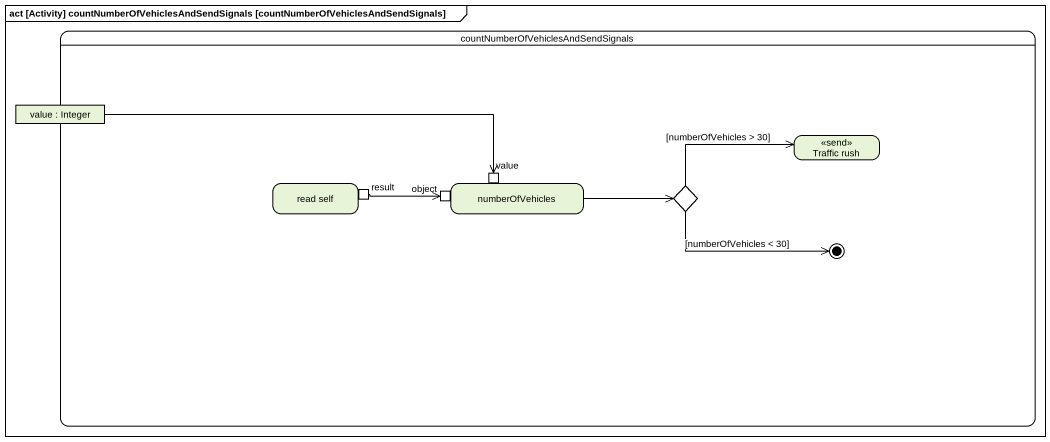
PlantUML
@startuml
mainframe act [Activity] countNumberOfVehiclesAndSendSignals [countNumberOfVehiclesAndSendSignals]
hide empty description
state "countNumberOfVehiclesAndSendSignals" as countNumberOfVehiclesAndSend {
  state "value : Integer" as value <<object>>
  state "Traffic rush" as Traffic_rush <<send>>
  state "read self" as read_self {
    state result <<outputPin>>
  }
  state numberOfVehicles {
    state "object" as object_ <<inputPin>>
    state "value" as value_2 <<inputPin>>
  }
  state choice1 <<choice>>
  choice1 -right-> [*] : [numberOfVehicles < 30]
}
value -right-> value_2
result -right-> object_
numberOfVehicles -right-> choice1
choice1 -right-> Traffic_rush : [numberOfVehicles > 30]
@enduml
